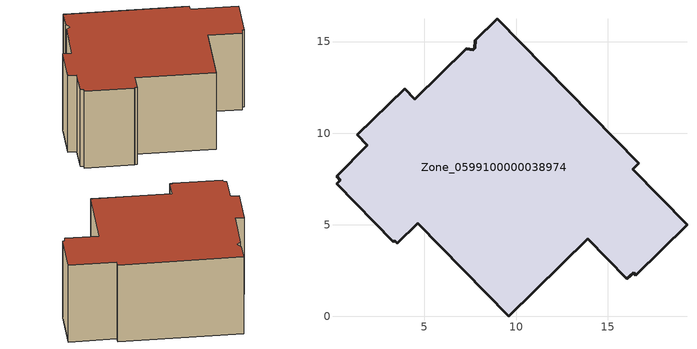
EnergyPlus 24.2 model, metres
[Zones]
Zone_0599100000038974
 floor ground (C_G): 1.89,9.33 1.34,9.9 3.93,12.42 4.47,11.85 7.28,14.59 7.67,14.54 7.76,14.62 7.77,15.07 8.98,16.25 16.69,8.35 16.38,8.04 19.33,4.99 16.52,2.24 16.41,2.38 16.05,2.06 13.92,4.25 9.6,0 4.64,5.08 3.52,3.98 3.38,4.13 3.29,4.06 0.21,7.24 0.41,7.43 0.2,7.66 z0
 wall outside (C_F): 7.67,14.54 7.28,14.59 4.47,11.85 3.93,12.42 1.34,9.9 1.89,9.33 0.2,7.66 0.41,7.43 0.21,7.24 3.29,4.06 3.38,4.13 3.52,3.98 4.64,5.08 9.6,0 13.92,4.25 16.05,2.06 16.41,2.38 16.52,2.24 19.33,4.99 16.38,8.04 16.69,8.35 8.98,16.25 7.77,15.07 7.76,14.62 7.67,14.54 z0:7.89
 roof outside (C_R): 0.21,7.24 3.29,4.06 3.38,4.13 3.52,3.98 4.64,5.08 9.6,0 13.92,4.25 16.05,2.06 16.41,2.38 16.52,2.24 19.33,4.99 16.38,8.04 16.69,8.35 8.98,16.25 7.77,15.07 7.76,14.62 7.67,14.54 7.28,14.59 4.47,11.85 3.93,12.42 1.34,9.9 1.89,9.33 0.2,7.66 0.41,7.43 z7.89
[BUILDING]
Pand.0599100000038974: North Axis=0; Terrain=City; Loads Convergence Tolerance Value=0.04; Temperature Convergence Tolerance Value=0.4; Solar Distribution=FullExterior; Maximum Number of Warmup Days=25; Minimum Number of Warmup Days=1
[Site:Location]
Rotterdam.The.Hague.AP_ZH_NLD Design_Conditions: Latitude=51.96; Longitude=4.45; Time Zone=1; Elevation=-4.5
[SITE:GROUNDTEMPERATURE:BUILDINGSURFACE]
18, 18, 18, 18, 18, 18, 18, 18, 18, 18, 18, 18
[MATERIAL] Thermal Absorptance=0.9; Solar Absorptance=0.7; Visible Absorptance=0.7
Name | Roughness | Thickness | Conductivity | Density | Specific Heat
G.D.1965 | MediumSmooth | 0.15 | 1 | 540 | 1210
F.D.1965 | Rough | 0.3 | 0.857143 | 1920 | 840
R.D.1965 | MediumRough | 0.2 | 0.08 | 1500 | 1000
[CONSTRUCTION]
C_G: G.D.1965
C_F: F.D.1965
C_R: R.D.1965
[ZONE]
Zone_0599100000038974: Type=1; Multiplier=1; Ceiling Height=Autocalculate; Volume=Autocalculate; Floor Area=autocalculate; Part of Total Floor Area=Yes
[ZONEINFILTRATION:DESIGNFLOWRATE]
Infil_Zone_0599100000038974: Zone or ZoneList or Space or SpaceList=Zone_0599100000038974; Schedule=AlwaysOn; Design Flow Rate Calculation Method=Flow/Area; Flow Rate per Floor Area=0.0042; Constant Term Coefficient=1; Temperature Term Coefficient=0; Velocity Term Coefficient=0; Velocity Squared Term Coefficient=0
[HVACTEMPLATE:ZONE:IDEALLOADSAIRSYSTEM]
Zone_0599100000038974: Maximum Heating Supply Air Temperature=50; Minimum Cooling Supply Air Temperature=13; Maximum Heating Supply Air Humidity Ratio=0.0156; Minimum Cooling Supply Air Humidity Ratio=0.0077; Heating Limit=NoLimit; Cooling Limit=NoLimit; Dehumidification Control Type=ConstantSensibleHeatRatio; Cooling Sensible Heat Ratio=0.7; Dehumidification Setpoint=60; Humidification Control Type=None; Humidification Setpoint=30; Outdoor Air Method=None; Outdoor Air Flow Rate per Person=0.00944; Outdoor Air Flow Rate per Zone Floor Area=0; Outdoor Air Flow Rate per Zone=0; Demand Controlled Ventilation Type=None; Outdoor Air Economizer Type=NoEconomizer; Heat Recovery Type=None; Sensible Heat Recovery Effectiveness=0.7; Latent Heat Recovery Effectiveness=0.65
[ZONECONTROL:THERMOSTAT]
ThermostatControl_Zone_0599100000038974: Zone or ZoneList=Zone_0599100000038974; Control Type Schedule=DualSetpointControlType; Control 1=Thermostat_Zone_0599100000038974; Temperature Difference Between Cutout And Setpoint=0
[THERMOSTATSETPOINT:DUALSETPOINT]
Thermostat_Zone_0599100000038974: Heating Setpoint Temperature Schedule=HeatingSetpoint_Zone_0599100000038974; Cooling Setpoint Temperature Schedule=CoolingSetpoint_Zone_0599100000038974
[SCHEDULE:COMPACT]
HeatingSetpoint_Zone_0599100000038974: Through: 12/31, For: AllDays, Until: 24:00, 21
CoolingSetpoint_Zone_0599100000038974: Through: 12/31, For: AllDays, Until: 24:00, 24
DualSetpointControlType: Through: 12/31, For: AllDays, Until: 24:00, 4
AlwaysOn: Through: 12/31, For: AllDays, Until: 24:00, 1
